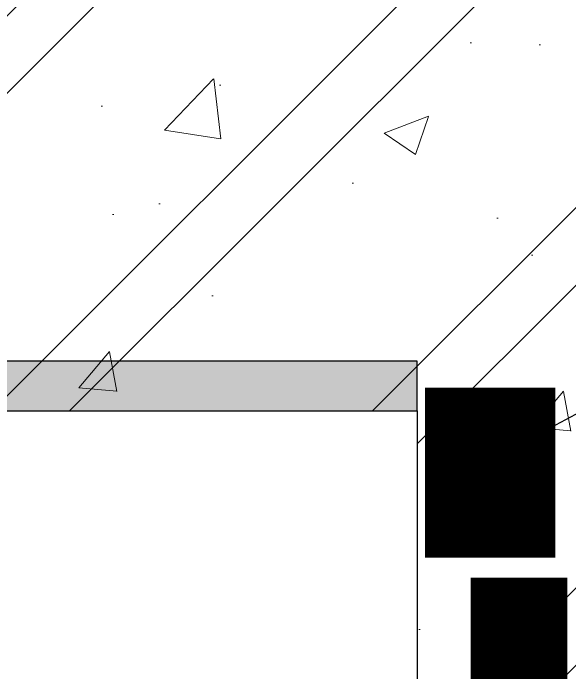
# Model space of a CAD drawing. Header units: millimetres. Extents: x 408913 to 1237273, y -191467 to -86666.
# Drawn here: x 849079 to 849519, y -170333 to -169812 of the extents above; entities that cross this region are included whole.
import ezdxf

# ---------------------------------------------------------------- set-up
doc = ezdxf.new("R2010")
doc.units = ezdxf.units.MM
doc.header["$LTSCALE"] = 35
doc.linetypes.add('HIDDEN2', pattern=[0.1875, 0.125, -0.0625])
for name, color, linetype in [('8', 8, 'Continuous'), ('ccu11-Dim', 8, 'Continuous'), ('ccu11-Manh', 8, 'Continuous'), ('Layer2', 167, 'HIDDEN2')]:
    doc.layers.add(name, color=color, linetype=linetype)
doc.layers.add('NDC_S_HATCH MATERIAL', color=8, linetype='Continuous', lineweight=13)
doc.styles.add('texdim', font='vntimeh.shx', dxfattribs={"width": 0.75})
doc.dimstyles.new('40', dxfattribs={"dimscale": 40, "dimtxt": 1, "dimasz": 1, "dimexe": 0, "dimexo": 0, "dimgap": 0.3, "dimtad": 1, "dimdec": 0, "dimzin": 0, "dimdsep": 46, "dimtxsty": 'texdim', "dimblk": 'tick', "dimcen": 1, "dimclrd": 8, "dimclre": 8, "dimclrt": 3, "dimadec": 0, "dimazin": 0, "dimtfac": 1, "dimtdec": 0, "dimtix": 1, "dimtofl": 0, "dimtmove": 2, "dimatfit": 0, "dimldrblk": 'DOTSMALL', "dimfxl": 1, "dimtolj": 1, "dimtzin": 0, "dimlwe": -1, "dimarcsym": 0})

# ---------------------------------------------------------------- blocks, each defined once
blk = doc.blocks.new('tick')
at = {"layer": 'Layer2'}
for p, q in [((-0.5, -0.5), (0.5, 0.5)), ((-1, 0), (0.8, 0))]:
    blk.add_line(p, q, dxfattribs=at)
blk = doc.blocks.new('coc')
at = {"layer": 'ccu11-Manh', "color": 2, "ltscale": 15}
blk.add_line((1563.2, 3116.81), (1563.16, 15.68), dxfattribs=at)

msp = doc.modelspace()

# ---------------------------------------------------------------- hatches: boundary and pattern name
at = {"layer": 'ccu11-Dim', "ltscale": 0.3}
h = msp.add_hatch(dxfattribs=at)
h.set_pattern_fill('ANGLE', color=8, scale=0.305556)
h.set_pattern_definition([(0, (-9670255.7186, -213457.9972), (0, 2.13430555556), [1.55222222222, -0.58208333333]), (90, (-9670255.7186, -213457.9972), (-2.13430555556, 1e-16), [1.55222222222, -0.58208333333])])
h.paths.add_polyline_path([(847564.85, -170125.85), (849398.18, -170125.85), (849398.18, -170086.54), (847564.85, -170086.54)])
at = {"layer": 'NDC_S_HATCH MATERIAL', "ltscale": 30}
h = msp.add_hatch(dxfattribs=at)
h.set_pattern_fill('BT-01', color=256, scale=50, pattern_type=2)
h.set_pattern_definition([(50, (620689.5, -205625.92), (358.6301, -31.37607), [37.5, -412.5]), (355, (620689.5, -205625.9), (-69.37567, 376.09607), [30, -330]), (100.4514, (620719.37, -205628.53), (289.2547, 344.71977), [31.8701, -350.57106]), (46.1842, (620689.5, -205525.9), (533.6205, -82.7595), [56.25, -618.75]), (96.6356, (620733.96, -205532.8), (467.3314, 487.0589), [47.8051, -525.8565]), (351.1842, (620689.5, -205525.9), (467.331, 487.0593), [45, -495]), (21, (620739.5, -205550.92), (298.45353, -201.30945), [37.5, -412.5]), (326, (620739.5, -205550.9), (121.65767, 362.575), [30, -330]), (71.4514, (620764.36, -205567.7), (420.1113, 161.26525), [31.8701, -350.57106]), (37.5, (620689.49, -205625.92), (6.07993, 166.44693), [0, -326, 0, -335, 0, -331.25]), (7.5, (620689.49, -205625.92), (131.53477, 197.20586), [0, -191, 0, -318.5, 0, -126.25]), (327.5, (620577.99, -205625.92), (266.91122, -11.277436), [0, -125, 0, -390, 0, -517.5]), (317.5, (620528, -205625.92), (291.59308, 50.0525), [0, -162.5, 0, -259, 0, -367.5]), (45, (620689.49, -205625.92), (-150.2602, 150.2602), []), (45, (620689.49, -205564.67), (-150.2602, 150.2602), [])])
h.paths.add_polyline_path([(845871.17, -170626.91), (847564.86, -170626.9), (847564.85, -170125.85), (849398.18, -170125.84), (849398.19, -170626.9), (851212.71, -170626.91), (851225.04, -169110), (845871.95, -169110)])

# ---------------------------------------------------------------- linework, layer by layer
at = {"color": 6, "linetype": 'Continuous', "ltscale": 100, "const_width": 103.12}
msp.add_lwpolyline([(849455.8, -170107.41), (849455.8, -170241.9)], dxfattribs=at)
at = {"layer": 'ccu11-Dim', "color": 0, "ltscale": 0.3}
msp.add_lwpolyline([(847564.85, -170125.85), (849398.18, -170125.85), (849398.18, -170086.54), (847564.85, -170086.54)], close=True, dxfattribs=at)
at = {"layer": 'ccu11-Dim', "color": 5, "ltscale": 0.002, "const_width": 76.39}
msp.add_lwpolyline([(849478.59, -170257.64), (849478.59, -170581.76), (849797.62, -170581.76)], dxfattribs=at)

# ---------------------------------------------------------------- block references
at = {"layer": 'ccu11-Dim', "color": 0, "xscale": 0.6111030130562163, "yscale": 0.6111030130562163, "zscale": 0.6111030130562163, "rotation": 0.001652791336054}
msp.add_blockref('coc', (848442.96, -172030.57), dxfattribs=at)

# ---------------------------------------------------------------- leaders
at = {"color": 0}
msp.add_leader([(849436.59, -170174.74), (850053.21, -169846.18), (856338.73, -169846.18)], dimstyle='40', override={"dimasz": 1}, dxfattribs=at)
at = {"layer": '8', "color": 8}
msp.add_leader([(848593.91, -170073.41), (849226.29, -168544.26), (853083.41, -168544.26)], dimstyle='40', override={"dimasz": 1}, dxfattribs=at)

doc.saveas('drawing.dxf')
